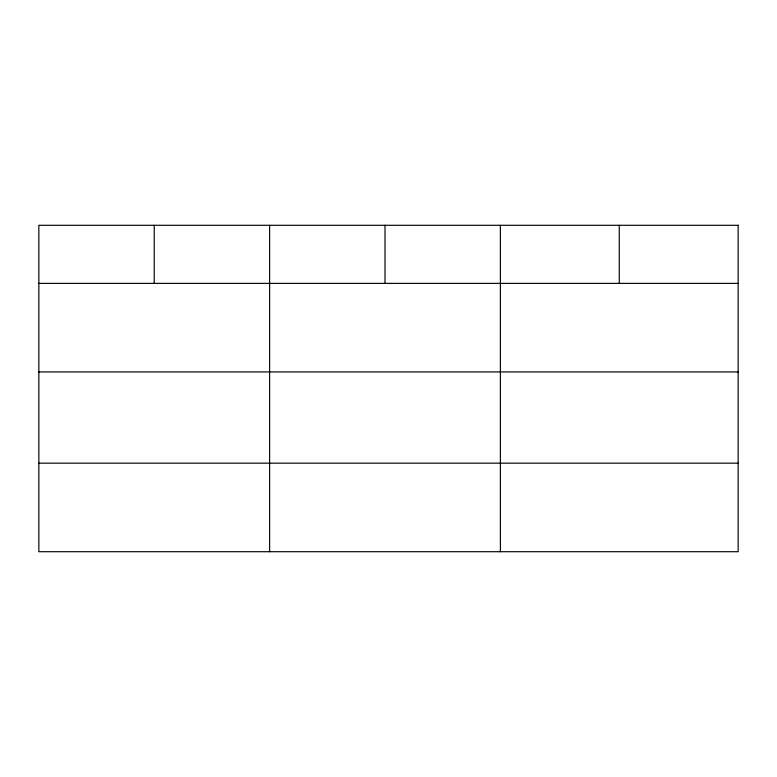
<?xml version="1.0" encoding="UTF-8"?>
<svg xmlns="http://www.w3.org/2000/svg" width="777" height="777" viewBox="0 0 777 777"><rect width="100%" height="100%" fill="white"/><g stroke="black" fill="none" stroke-linecap="round" stroke-linejoin="round"><path stroke-width="1.17" d="M38.85 283.391L738.15 283.391M38.85 371.94L738.15 371.94M38.85 463.17L738.15 463.17M619.269 225.291L619.269 283.391M500.388 225.291L500.388 551.709M385.003 225.291L385.003 283.391M269.619 225.291L269.619 551.709M154.234 225.291L154.234 283.391M738.15 225.291L38.85 225.291L38.85 551.709L738.15 551.709L738.15 225.291"/></g></svg>
